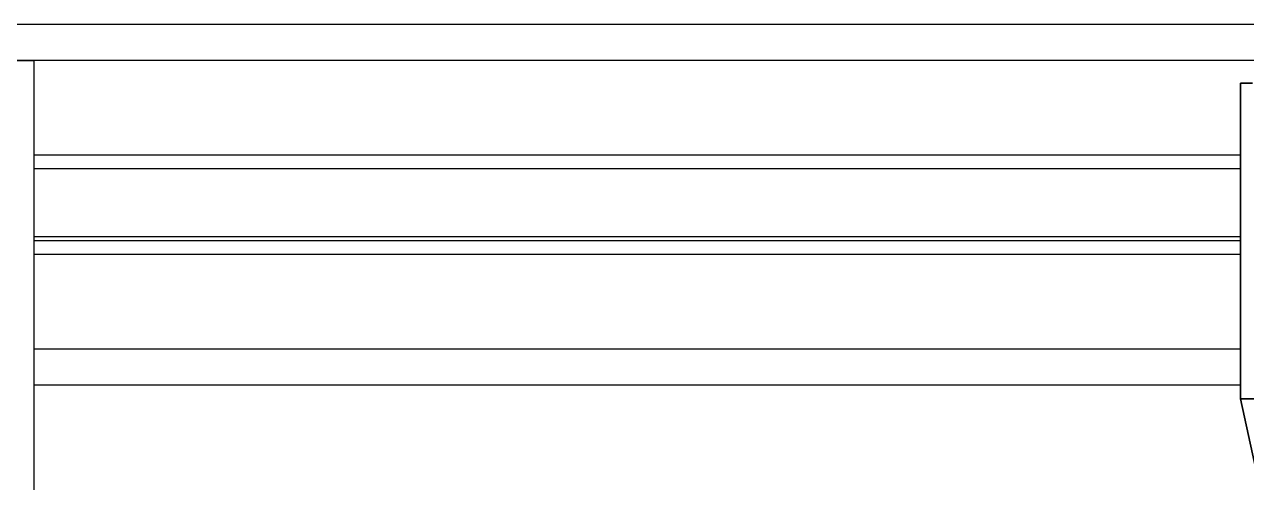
# Model space of a CAD drawing. Header units: millimetres. Extents: x -3183 to 3067, y 1033 to 2218.
# Drawn here: x 1981.7 to 2117.3, y 1591.7 to 1642.5 of the extents above; entities that cross this region are included whole.
import ezdxf

# ---------------------------------------------------------------- set-up
doc = ezdxf.new("R2010")
doc.units = ezdxf.units.MM
doc.layers.add('Kontury', color=7, linetype='Continuous', lineweight=35)

msp = doc.modelspace()

# ---------------------------------------------------------------- linework, layer by layer
for p, q in [((2193.6088, 1642.51544), (1838.1088, 1642.51544)), ((2193.6088, 1638.51544), (1838.1088, 1638.51544)), ((1966.77357, 1638.51544), (1982.77357, 1638.51544)), ((1982.77357, 1638.51544), (1982.77357, 1503.51544)), ((2116.68046, 1628.01544), (1982.77357, 1628.01544)), ((2116.68046, 1626.51544), (1982.77357, 1626.51544)), ((2116.68046, 1618.95783), (1982.77357, 1618.95783)), ((2116.68046, 1618.51544), (1982.77357, 1618.51544)), ((2116.68046, 1617.01544), (1982.77357, 1617.01544)), ((2116.68046, 1606.51544), (1982.77357, 1606.51544)), ((2116.68046, 1602.51544), (1982.77357, 1602.51544))]:
    msp.add_line(p, q)
at = {"layer": 'Kontury'}
for p, q in [((2116.68046, 1601.01544), (2116.68046, 1636.01544)), ((2118.00585, 1636.01544), (2116.68046, 1636.01544)), ((2116.68046, 1601.01544), (2118.45439, 1592.88544)), ((2119.57157, 1601.01544), (2116.68046, 1601.01544))]:
    msp.add_line(p, q, dxfattribs=at)

doc.saveas('drawing.dxf')
